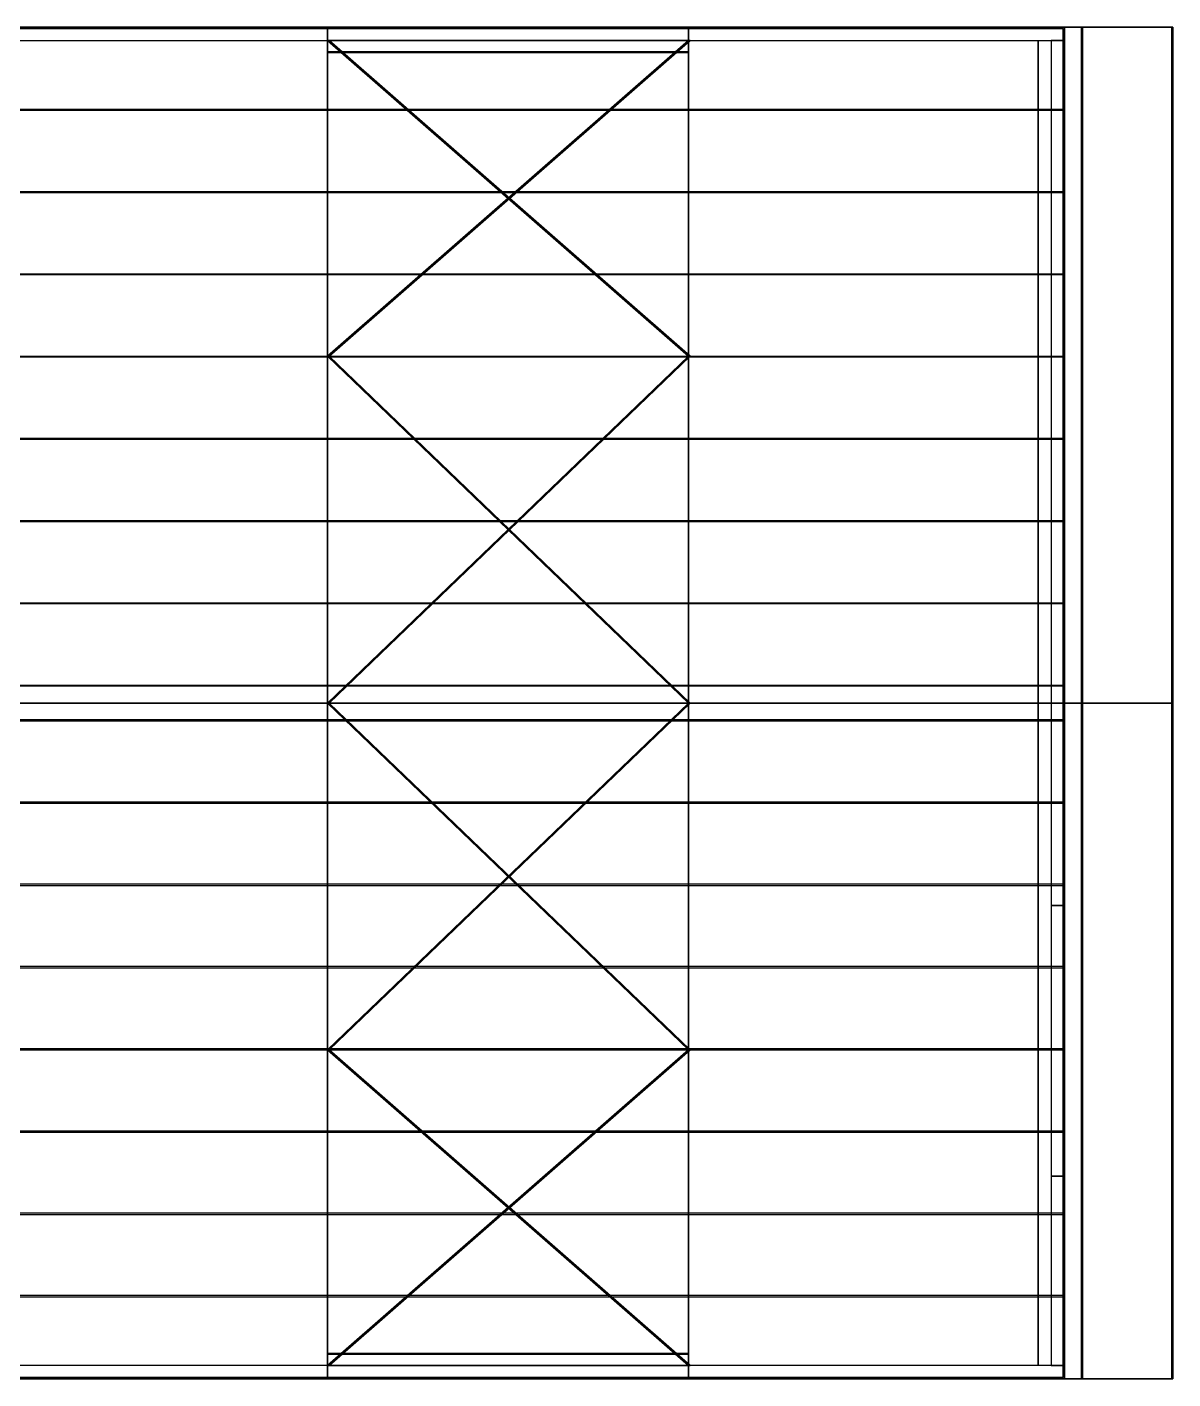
# Model space of a CAD drawing. Extents: x 0 to 38085, y 0 to 22470.
# Drawn here: x 19042 to 38085, y 0 to 22470 of the extents above; entities that cross this region are included whole.
import ezdxf

# ---------------------------------------------------------------- set-up
doc = ezdxf.new("R2010")
doc.units = 0
doc.linetypes.add('CONTIN', pattern=[0])
for name, color, linetype in [('Building_Struts', 7, 'CONTIN'), ('Default', 7, 'CONTIN'), ('Floor_surface', 3, 'CONTIN'), ('Frame_lines', 7, 'CONTIN'), ('Framed_openings', 6, 'CONTIN'), ('Roof_purlins', 4, 'CONTIN'), ('Roof_surface', 1, 'CONTIN'), ('Wall_Framing', 1, 'CONTIN'), ('Wall_girts', 5, 'CONTIN'), ('Wall_surfaces', 2, 'CONTIN'), ('Wind_bracing', 8, 'CONTIN')]:
    doc.layers.add(name, color=color, linetype=linetype)

# ---------------------------------------------------------------- blocks, each defined once
blk = doc.blocks.new('BUILD1')
at = {"layer": 'Building_Struts', "color": 4}
for points, invisible_edges in [([(1182.48, 875.787, 261.024), (946.26, 875.787, 261.024), (946.26, 883.661, 261.024)], 12), ([(1182.48, 875.787, 261.024), (946.26, 883.661, 261.024), (1182.48, 883.661, 261.024)], 5), ([(946.26, 8.858, 261.024), (1182.48, 8.858, 261.024), (1182.48, 0.984, 261.024)], 12), ([(946.26, 8.858, 261.024), (1182.48, 0.984, 261.024), (946.26, 0.984, 261.024)], 5)]:
    blk.add_3dface(points, dxfattribs=dict(at, invisible_edges=invisible_edges))
at = {"layer": 'Floor_surface', "color": 2}
for points, invisible_edges in [([(0, 0), (1428.543, 0), (1428.543, 884.646)], 12), ([(0, 0), (1428.543, 884.646), (0, 884.646)], 5)]:
    blk.add_3dface(points, dxfattribs=dict(at, invisible_edges=invisible_edges))
at = {"layer": 'Frame_lines', "color": 1}
for points, invisible_edges in [([(946.26, 859.843), (946.26, 875.591), (946.26, 875.591, 157.48)], 12), ([(946.26, 859.843), (946.26, 875.591, 157.48), (946.26, 848.031, 157.48)], 7), ([(946.26, 848.031, 157.48), (946.26, 875.591, 157.48), (946.26, 875.591, 325.591)], 13), ([(946.26, 848.031, 157.48), (946.26, 875.591, 325.591), (946.26, 848.031, 304.608)], 7), ([(946.26, 848.031, 304.608), (946.26, 875.591, 325.591), (946.26, 691.47, 344.011)], 13), ([(1182.48, 859.843), (1182.48, 875.591), (1182.48, 875.591, 157.48)], 12), ([(1182.48, 859.843), (1182.48, 875.591, 157.48), (1182.48, 848.031, 157.48)], 7), ([(1182.48, 848.031, 157.48), (1182.48, 875.591, 157.48), (1182.48, 875.591, 325.591)], 13), ([(1182.48, 848.031, 157.48), (1182.48, 875.591, 325.591), (1182.48, 848.031, 304.608)], 7), ([(1182.48, 848.031, 304.608), (1182.48, 875.591, 325.591), (1182.48, 691.47, 344.011)], 13), ([(1411.22, 859.843), (1411.22, 875.591), (1411.22, 875.591, 157.48)], 12), ([(1411.22, 859.843), (1411.22, 875.591, 157.48), (1411.22, 848.031, 157.48)], 7), ([(1411.22, 848.031, 157.48), (1411.22, 875.591, 157.48), (1411.22, 875.591, 325.591)], 13), ([(1411.22, 848.031, 157.48), (1411.22, 875.591, 325.591), (1411.22, 848.031, 312.521)], 7), ([(1411.22, 848.031, 312.521), (1411.22, 875.591, 325.591), (1411.22, 691.47, 344.011)], 13), ([(946.26, 848.031, 304.608), (946.26, 691.47, 344.011), (946.26, 690.491, 334.217)], 7), ([(1182.48, 848.031, 304.608), (1182.48, 691.47, 344.011), (1182.48, 690.491, 334.217)], 7), ([(1411.22, 848.031, 312.521), (1411.22, 691.47, 344.011), (1411.22, 690.295, 332.258)], 7), ([(946.26, 690.491, 334.217), (946.26, 691.47, 344.011), (946.26, 442.323, 369.843)], 13), ([(946.26, 690.491, 334.217), (946.26, 442.323, 369.843), (946.26, 442.323, 352.038)], 7), ([(1182.48, 690.491, 334.217), (1182.48, 691.47, 344.011), (1182.48, 442.323, 369.843)], 13), ([(1182.48, 690.491, 334.217), (1182.48, 442.323, 369.843), (1182.48, 442.323, 352.038)], 7), ([(1411.22, 690.295, 332.258), (1411.22, 691.47, 344.011), (1411.22, 538.69, 359.296)], 13), ([(1411.22, 690.295, 332.258), (1411.22, 538.69, 359.296), (1411.22, 537.514, 347.543)], 7), ([(1411.22, 537.514, 347.543), (1411.22, 538.69, 359.296), (1411.22, 442.323, 369.843)], 13), ([(1411.22, 537.514, 347.543), (1411.22, 442.323, 369.843), (1411.22, 442.323, 348.081)], 7), ([(946.26, 442.323, 352.038), (946.26, 442.323, 369.843), (946.26, 184.124, 344.011)], 13), ([(946.26, 442.323, 352.038), (946.26, 184.124, 344.011), (946.26, 185.103, 334.217)], 7), ([(1182.48, 442.323, 352.038), (1182.48, 442.323, 369.843), (1182.48, 184.124, 344.011)], 13), ([(1182.48, 442.323, 352.038), (1182.48, 184.124, 344.011), (1182.48, 185.103, 334.217)], 7), ([(1411.22, 442.323, 348.081), (1411.22, 442.323, 369.843), (1411.22, 336.904, 359.296)], 13), ([(1411.22, 442.323, 348.081), (1411.22, 336.904, 359.296), (1411.22, 338.08, 347.544)], 7), ([(1411.22, 338.08, 347.544), (1411.22, 336.904, 359.296), (1411.22, 184.124, 344.011)], 13), ([(1411.22, 338.08, 347.544), (1411.22, 184.124, 344.011), (1411.22, 185.299, 332.259)], 7), ([(946.26, 185.103, 334.217), (946.26, 184.124, 344.011), (946.26, 9.055, 325.591)], 13), ([(946.26, 185.103, 334.217), (946.26, 9.055, 325.591), (946.26, 36.614, 304.608)], 7), ([(1182.48, 185.103, 334.217), (1182.48, 184.124, 344.011), (1182.48, 9.055, 325.591)], 13), ([(1182.48, 185.103, 334.217), (1182.48, 9.055, 325.591), (1182.48, 36.614, 304.608)], 7), ([(1411.22, 185.299, 332.259), (1411.22, 184.124, 344.011), (1411.22, 9.055, 325.591)], 13), ([(1411.22, 185.299, 332.259), (1411.22, 9.055, 325.591), (1411.22, 36.614, 312.521)], 7), ([(946.26, 36.614, 304.608), (946.26, 9.055, 325.591), (946.26, 9.055, 151.575)], 13), ([(946.26, 36.614, 304.608), (946.26, 9.055, 151.575), (946.26, 36.614, 151.575)], 7), ([(946.26, 36.614, 151.575), (946.26, 9.055, 151.575), (946.26, 9.055)], 13), ([(946.26, 36.614, 151.575), (946.26, 9.055), (946.26, 24.803)], 5), ([(1182.48, 36.614, 304.608), (1182.48, 9.055, 325.591), (1182.48, 9.055, 151.575)], 13), ([(1182.48, 36.614, 304.608), (1182.48, 9.055, 151.575), (1182.48, 36.614, 151.575)], 7), ([(1182.48, 36.614, 151.575), (1182.48, 9.055, 151.575), (1182.48, 9.055)], 13), ([(1182.48, 36.614, 151.575), (1182.48, 9.055), (1182.48, 24.803)], 5), ([(1411.22, 36.614, 312.521), (1411.22, 9.055, 325.591), (1411.22, 9.055, 151.575)], 13), ([(1411.22, 36.614, 312.521), (1411.22, 9.055, 151.575), (1411.22, 36.614, 151.575)], 7), ([(1411.22, 36.614, 151.575), (1411.22, 9.055, 151.575), (1411.22, 9.055)], 13), ([(1411.22, 36.614, 151.575), (1411.22, 9.055), (1411.22, 24.803)], 5)]:
    blk.add_3dface(points, dxfattribs=dict(at, invisible_edges=invisible_edges))
at = {"layer": 'Framed_openings', "color": 1}
for points, invisible_edges in [([(1419.685, 132.598, 177.165), (1427.559, 132.598, 177.165), (1427.559, 309.764, 177.165)], 12), ([(1419.685, 132.598, 177.165), (1427.559, 309.764, 177.165), (1419.685, 309.764, 177.165)], 5), ([(1419.685, 309.764), (1427.559, 309.764), (1427.559, 309.764, 180.315)], 12), ([(1419.685, 309.764), (1427.559, 309.764, 180.315), (1419.685, 309.764, 180.315)], 5), ([(1419.685, 132.598), (1427.559, 132.598), (1427.559, 132.598, 180.315)], 12), ([(1419.685, 132.598), (1427.559, 132.598, 180.315), (1419.685, 132.598, 180.315)], 5)]:
    blk.add_3dface(points, dxfattribs=dict(at, invisible_edges=invisible_edges))
at = {"layer": 'Roof_purlins', "color": 4}
for points, invisible_edges in [([(721.85, 883.661, 325.689), (721.85, 883.661, 331.594), (946.26, 883.661, 331.594)], 12), ([(721.85, 883.661, 325.689), (946.26, 883.661, 331.594), (946.26, 883.661, 325.689)], 5), ([(946.26, 883.661, 325.689), (946.26, 883.661, 331.594), (1182.48, 883.661, 331.594)], 12), ([(946.26, 883.661, 325.689), (1182.48, 883.661, 331.594), (1182.48, 883.661, 325.689)], 5), ([(1182.48, 883.661, 325.689), (1182.48, 883.661, 331.594), (1427.559, 883.661, 331.594)], 12), ([(1182.48, 883.661, 325.689), (1427.559, 883.661, 331.594), (1427.559, 883.661, 325.689)], 5), ([(1440.296, 442.323, 222.234), (1439.512, 442.323, 214.399), (1439.512, 884.646, 214.399)], 12), ([(1440.296, 442.323, 222.234), (1439.512, 884.646, 214.399), (1440.296, 884.646, 222.234)], 5), ([(1499.409, 442.323, 216.323), (1498.626, 442.323, 208.488), (1498.626, 884.646, 208.488)], 12), ([(1499.409, 442.323, 216.323), (1498.626, 884.646, 208.488), (1499.409, 884.646, 216.323)], 5), ([(721.85, 830.04, 329.046), (721.85, 830.824, 336.881), (946.26, 830.824, 336.881)], 12), ([(721.85, 830.04, 329.046), (946.26, 830.824, 336.881), (946.26, 830.04, 329.046)], 5), ([(946.26, 830.04, 329.046), (946.26, 830.824, 336.881), (1182.48, 830.824, 336.881)], 12), ([(946.26, 830.04, 329.046), (1182.48, 830.824, 336.881), (1182.48, 830.04, 329.046)], 5), ([(1182.48, 830.04, 329.046), (1182.48, 830.824, 336.881), (1427.559, 830.824, 336.881)], 12), ([(1182.48, 830.04, 329.046), (1427.559, 830.824, 336.881), (1427.559, 830.04, 329.046)], 5), ([(721.85, 776.218, 334.43), (721.85, 777.002, 342.265), (946.26, 777.002, 342.265)], 12), ([(721.85, 776.218, 334.43), (946.26, 777.002, 342.265), (946.26, 776.218, 334.43)], 5), ([(946.26, 776.218, 334.43), (946.26, 777.002, 342.265), (1182.48, 777.002, 342.265)], 12), ([(946.26, 776.218, 334.43), (1182.48, 777.002, 342.265), (1182.48, 776.218, 334.43)], 5), ([(1182.48, 776.218, 334.43), (1182.48, 777.002, 342.265), (1427.559, 777.002, 342.265)], 12), ([(1182.48, 776.218, 334.43), (1427.559, 777.002, 342.265), (1427.559, 776.218, 334.43)], 5), ([(721.85, 722.4, 339.815), (721.85, 723.184, 347.649), (946.26, 723.184, 347.649)], 12), ([(721.85, 722.4, 339.815), (946.26, 723.184, 347.649), (946.26, 722.4, 339.815)], 5), ([(946.26, 722.4, 339.815), (946.26, 723.184, 347.649), (1182.48, 723.184, 347.649)], 12), ([(946.26, 722.4, 339.815), (1182.48, 723.184, 347.649), (1182.48, 722.4, 339.815)], 5), ([(1182.48, 722.4, 339.815), (1182.48, 723.184, 347.649), (1427.559, 723.184, 347.649)], 12), ([(1182.48, 722.4, 339.815), (1427.559, 723.184, 347.649), (1427.559, 722.4, 339.815)], 5), ([(721.85, 668.578, 345.199), (721.85, 669.362, 353.034), (946.26, 669.362, 353.034)], 12), ([(721.85, 668.578, 345.199), (946.26, 669.362, 353.034), (946.26, 668.578, 345.199)], 5), ([(946.26, 668.578, 345.199), (946.26, 669.362, 353.034), (1182.48, 669.362, 353.034)], 12), ([(946.26, 668.578, 345.199), (1182.48, 669.362, 353.034), (1182.48, 668.578, 345.199)], 5), ([(1182.48, 668.578, 345.199), (1182.48, 669.362, 353.034), (1427.559, 669.362, 353.034)], 12), ([(1182.48, 668.578, 345.199), (1427.559, 669.362, 353.034), (1427.559, 668.578, 345.199)], 5), ([(721.85, 614.756, 350.584), (721.85, 615.54, 358.419), (946.26, 615.54, 358.419)], 12), ([(721.85, 614.756, 350.584), (946.26, 615.54, 358.419), (946.26, 614.756, 350.584)], 5), ([(946.26, 614.756, 350.584), (946.26, 615.54, 358.419), (1182.48, 615.54, 358.419)], 12), ([(946.26, 614.756, 350.584), (1182.48, 615.54, 358.419), (1182.48, 614.756, 350.584)], 5), ([(1182.48, 614.756, 350.584), (1182.48, 615.54, 358.419), (1427.559, 615.54, 358.419)], 12), ([(1182.48, 614.756, 350.584), (1427.559, 615.54, 358.419), (1427.559, 614.756, 350.584)], 5), ([(721.85, 560.935, 355.968), (721.85, 561.718, 363.803), (946.26, 561.718, 363.803)], 12), ([(721.85, 560.935, 355.968), (946.26, 561.718, 363.803), (946.26, 560.935, 355.968)], 5), ([(946.26, 560.935, 355.968), (946.26, 561.718, 363.803), (1182.48, 561.718, 363.803)], 12), ([(946.26, 560.935, 355.968), (1182.48, 561.718, 363.803), (1182.48, 560.935, 355.968)], 5), ([(1182.48, 560.935, 355.968), (1182.48, 561.718, 363.803), (1427.559, 561.718, 363.803)], 12), ([(1182.48, 560.935, 355.968), (1427.559, 561.718, 363.803), (1427.559, 560.935, 355.968)], 5), ([(721.85, 507.113, 361.353), (721.85, 507.896, 369.188), (946.26, 507.896, 369.188)], 12), ([(721.85, 507.113, 361.353), (946.26, 507.896, 369.188), (946.26, 507.113, 361.353)], 5), ([(946.26, 507.113, 361.353), (946.26, 507.896, 369.188), (1182.48, 507.896, 369.188)], 12), ([(946.26, 507.113, 361.353), (1182.48, 507.896, 369.188), (1182.48, 507.113, 361.353)], 5), ([(1182.48, 507.113, 361.353), (1182.48, 507.896, 369.188), (1427.559, 507.896, 369.188)], 12), ([(1182.48, 507.113, 361.353), (1427.559, 507.896, 369.188), (1427.559, 507.113, 361.353)], 5), ([(721.85, 453.295, 366.737), (721.85, 454.079, 374.572), (946.26, 454.079, 374.572)], 12), ([(721.85, 453.295, 366.737), (946.26, 454.079, 374.572), (946.26, 453.295, 366.737)], 5), ([(946.26, 453.295, 366.737), (946.26, 454.079, 374.572), (1182.48, 454.079, 374.572)], 12), ([(946.26, 453.295, 366.737), (1182.48, 454.079, 374.572), (1182.48, 453.295, 366.737)], 5), ([(1182.48, 453.295, 366.737), (1182.48, 454.079, 374.572), (1427.559, 454.079, 374.572)], 12), ([(1182.48, 453.295, 366.737), (1427.559, 454.079, 374.572), (1427.559, 453.295, 366.737)], 5), ([(1440.296, 0, 222.234), (1439.512, 0, 214.399), (1439.512, 442.323, 214.399)], 12), ([(1440.296, 0, 222.234), (1439.512, 442.323, 214.399), (1440.296, 442.323, 222.234)], 5), ([(1499.409, 0, 216.323), (1498.626, 0, 208.488), (1498.626, 442.323, 208.488)], 12), ([(1499.409, 0, 216.323), (1498.626, 442.323, 208.488), (1499.409, 442.323, 216.323)], 5), ([(721.85, 431.354, 366.737), (721.85, 430.57, 374.572), (946.26, 430.57, 374.572)], 12), ([(721.85, 431.354, 366.737), (946.26, 430.57, 374.572), (946.26, 431.354, 366.737)], 5), ([(946.26, 431.354, 366.737), (946.26, 430.57, 374.572), (1182.48, 430.57, 374.572)], 12), ([(946.26, 431.354, 366.737), (1182.48, 430.57, 374.572), (1182.48, 431.354, 366.737)], 5), ([(1182.48, 431.354, 366.737), (1182.48, 430.57, 374.572), (1427.559, 430.57, 374.572)], 12), ([(1182.48, 431.354, 366.737), (1427.559, 430.57, 374.572), (1427.559, 431.354, 366.737)], 5), ([(721.85, 377.532, 361.353), (721.85, 376.749, 369.188), (946.26, 376.749, 369.188)], 12), ([(721.85, 377.532, 361.353), (946.26, 376.749, 369.188), (946.26, 377.532, 361.353)], 5), ([(946.26, 377.532, 361.353), (946.26, 376.749, 369.188), (1182.48, 376.749, 369.188)], 12), ([(946.26, 377.532, 361.353), (1182.48, 376.749, 369.188), (1182.48, 377.532, 361.353)], 5), ([(1182.48, 377.532, 361.353), (1182.48, 376.749, 369.188), (1427.559, 376.749, 369.188)], 12), ([(1182.48, 377.532, 361.353), (1427.559, 376.749, 369.188), (1427.559, 377.532, 361.353)], 5), ([(721.85, 323.711, 355.968), (721.85, 322.927, 363.803), (946.26, 322.927, 363.803)], 12), ([(721.85, 323.711, 355.968), (946.26, 322.927, 363.803), (946.26, 323.711, 355.968)], 5), ([(946.26, 323.711, 355.968), (946.26, 322.927, 363.803), (1182.48, 322.927, 363.803)], 12), ([(946.26, 323.711, 355.968), (1182.48, 322.927, 363.803), (1182.48, 323.711, 355.968)], 5), ([(1182.48, 323.711, 355.968), (1182.48, 322.927, 363.803), (1427.559, 322.927, 363.803)], 12), ([(1182.48, 323.711, 355.968), (1427.559, 322.927, 363.803), (1427.559, 323.711, 355.968)], 5), ([(721.85, 269.893, 350.584), (721.85, 269.109, 358.419), (946.26, 269.109, 358.419)], 12), ([(721.85, 269.893, 350.584), (946.26, 269.109, 358.419), (946.26, 269.893, 350.584)], 5), ([(946.26, 269.893, 350.584), (946.26, 269.109, 358.419), (1182.48, 269.109, 358.419)], 12), ([(946.26, 269.893, 350.584), (1182.48, 269.109, 358.419), (1182.48, 269.893, 350.584)], 5), ([(1182.48, 269.893, 350.584), (1182.48, 269.109, 358.419), (1427.559, 269.109, 358.419)], 12), ([(1182.48, 269.893, 350.584), (1427.559, 269.109, 358.419), (1427.559, 269.893, 350.584)], 5), ([(721.85, 216.071, 345.199), (721.85, 215.287, 353.034), (946.26, 215.287, 353.034)], 12), ([(721.85, 216.071, 345.199), (946.26, 215.287, 353.034), (946.26, 216.071, 345.199)], 5), ([(946.26, 216.071, 345.199), (946.26, 215.287, 353.034), (1182.48, 215.287, 353.034)], 12), ([(946.26, 216.071, 345.199), (1182.48, 215.287, 353.034), (1182.48, 216.071, 345.199)], 5), ([(1182.48, 216.071, 345.199), (1182.48, 215.287, 353.034), (1427.559, 215.287, 353.034)], 12), ([(1182.48, 216.071, 345.199), (1427.559, 215.287, 353.034), (1427.559, 216.071, 345.199)], 5), ([(721.85, 162.249, 339.815), (721.85, 161.465, 347.65), (946.26, 161.465, 347.65)], 12), ([(721.85, 162.249, 339.815), (946.26, 161.465, 347.65), (946.26, 162.249, 339.815)], 5), ([(946.26, 162.249, 339.815), (946.26, 161.465, 347.65), (1182.48, 161.465, 347.65)], 12), ([(946.26, 162.249, 339.815), (1182.48, 161.465, 347.65), (1182.48, 162.249, 339.815)], 5), ([(1182.48, 162.249, 339.815), (1182.48, 161.465, 347.65), (1427.559, 161.465, 347.65)], 12), ([(1182.48, 162.249, 339.815), (1427.559, 161.465, 347.65), (1427.559, 162.249, 339.815)], 5), ([(721.85, 108.427, 334.43), (721.85, 107.643, 342.265), (946.26, 107.643, 342.265)], 12), ([(721.85, 108.427, 334.43), (946.26, 107.643, 342.265), (946.26, 108.427, 334.43)], 5), ([(946.26, 108.427, 334.43), (946.26, 107.643, 342.265), (1182.48, 107.643, 342.265)], 12), ([(946.26, 108.427, 334.43), (1182.48, 107.643, 342.265), (1182.48, 108.427, 334.43)], 5), ([(1182.48, 108.427, 334.43), (1182.48, 107.643, 342.265), (1427.559, 107.643, 342.265)], 12), ([(1182.48, 108.427, 334.43), (1427.559, 107.643, 342.265), (1427.559, 108.427, 334.43)], 5), ([(721.85, 54.605, 329.046), (721.85, 53.821, 336.881), (946.26, 53.821, 336.881)], 12), ([(721.85, 54.605, 329.046), (946.26, 53.821, 336.881), (946.26, 54.605, 329.046)], 5), ([(946.26, 54.605, 329.046), (946.26, 53.821, 336.881), (1182.48, 53.821, 336.881)], 12), ([(946.26, 54.605, 329.046), (1182.48, 53.821, 336.881), (1182.48, 54.605, 329.046)], 5), ([(1182.48, 54.605, 329.046), (1182.48, 53.821, 336.881), (1427.559, 53.821, 336.881)], 12), ([(1182.48, 54.605, 329.046), (1427.559, 53.821, 336.881), (1427.559, 54.605, 329.046)], 5), ([(721.85, 0.984, 325.689), (721.85, 0.984, 331.594), (946.26, 0.984, 331.594)], 12), ([(721.85, 0.984, 325.689), (946.26, 0.984, 331.594), (946.26, 0.984, 325.689)], 5), ([(946.26, 0.984, 325.689), (946.26, 0.984, 331.594), (1182.48, 0.984, 331.594)], 12), ([(946.26, 0.984, 325.689), (1182.48, 0.984, 331.594), (1182.48, 0.984, 325.689)], 5), ([(1182.48, 0.984, 325.689), (1182.48, 0.984, 331.594), (1427.559, 0.984, 331.594)], 12), ([(1182.48, 0.984, 325.689), (1427.559, 0.984, 331.594), (1427.559, 0.984, 325.689)], 5)]:
    blk.add_3dface(points, dxfattribs=dict(at, invisible_edges=invisible_edges))
at = {"layer": 'Roof_surface', "color": 7}
for points, invisible_edges in [([(0, 884.646, 331.496), (0, 442.323, 375.748), (1428.543, 442.323, 375.748)], 12), ([(0, 884.646, 331.496), (1428.543, 442.323, 375.748), (1428.543, 884.646, 331.496)], 5), ([(0, 442.323, 375.748), (0, 0, 331.496), (1428.543, 0, 331.496)], 12), ([(0, 442.323, 375.748), (1428.543, 0, 331.496), (1428.543, 442.323, 375.748)], 5)]:
    blk.add_3dface(points, dxfattribs=dict(at, invisible_edges=invisible_edges))
at = {"layer": 'Roof_surface', "color": 3}
for points, invisible_edges in [([(1428.543, 0, 224.409), (1499.409, 0, 217.323), (1499.409, 884.646, 217.323)], 12), ([(1428.543, 0, 224.409), (1499.409, 884.646, 217.323), (1428.543, 884.646, 224.409)], 5)]:
    blk.add_3dface(points, dxfattribs=dict(at, invisible_edges=invisible_edges))
at = {"layer": 'Wall_Framing', "color": 1}
for points, invisible_edges in [([(1419.669, 884.646, 215.535), (1419.669, 884.646, 200.929), (1499.409, 884.646, 200.929)], 12), ([(1419.669, 884.646, 215.535), (1499.409, 884.646, 200.929), (1499.409, 884.646, 208.449)], 5), ([(1403.543, 442.323), (1411.417, 442.323), (1411.417, 442.323, 359.016)], 12), ([(1403.543, 442.323), (1411.417, 442.323, 359.016), (1403.543, 442.323, 359.016)], 5), ([(1419.669, 442.323, 215.535), (1419.669, 442.323, 200.929), (1499.409, 442.323, 200.929)], 12), ([(1419.669, 442.323, 215.535), (1499.409, 442.323, 200.929), (1499.409, 442.323, 208.449)], 5), ([(1419.669, 0, 215.535), (1419.669, 0, 200.929), (1499.409, 0, 200.929)], 12), ([(1419.669, 0, 215.535), (1499.409, 0, 200.929), (1499.409, 0, 208.449)], 5)]:
    blk.add_3dface(points, dxfattribs=dict(at, invisible_edges=invisible_edges))
at = {"layer": 'Wall_girts', "color": 5}
for points, invisible_edges in [([(946.26, 875.787, 101.575), (946.26, 883.661, 101.575), (721.85, 883.661, 101.575)], 12), ([(946.26, 875.787, 101.575), (721.85, 883.661, 101.575), (721.85, 875.787, 101.575)], 5), ([(946.26, 875.787, 140.945), (946.26, 883.661, 140.945), (721.85, 883.661, 140.945)], 12), ([(946.26, 875.787, 140.945), (721.85, 883.661, 140.945), (721.85, 875.787, 140.945)], 5), ([(946.26, 875.787, 180.315), (946.26, 883.661, 180.315), (721.85, 883.661, 180.315)], 12), ([(946.26, 875.787, 180.315), (721.85, 883.661, 180.315), (721.85, 875.787, 180.315)], 5), ([(946.26, 875.787, 227.559), (946.26, 883.661, 227.559), (721.85, 883.661, 227.559)], 12), ([(946.26, 875.787, 227.559), (721.85, 883.661, 227.559), (721.85, 875.787, 227.559)], 5), ([(946.26, 875.787, 286.614), (946.26, 883.661, 286.614), (721.85, 883.661, 286.614)], 12), ([(946.26, 875.787, 286.614), (721.85, 883.661, 286.614), (721.85, 875.787, 286.614)], 5), ([(1182.48, 875.787, 101.575), (1182.48, 883.661, 101.575), (946.26, 883.661, 101.575)], 12), ([(1182.48, 875.787, 101.575), (946.26, 883.661, 101.575), (946.26, 875.787, 101.575)], 5), ([(1182.48, 875.787, 140.945), (1182.48, 883.661, 140.945), (946.26, 883.661, 140.945)], 12), ([(1182.48, 875.787, 140.945), (946.26, 883.661, 140.945), (946.26, 875.787, 140.945)], 5), ([(1182.48, 875.787, 180.315), (1182.48, 883.661, 180.315), (946.26, 883.661, 180.315)], 12), ([(1182.48, 875.787, 180.315), (946.26, 883.661, 180.315), (946.26, 875.787, 180.315)], 5), ([(1182.48, 875.787, 227.559), (1182.48, 883.661, 227.559), (946.26, 883.661, 227.559)], 12), ([(1182.48, 875.787, 227.559), (946.26, 883.661, 227.559), (946.26, 875.787, 227.559)], 5), ([(1182.48, 875.787, 286.614), (1182.48, 883.661, 286.614), (946.26, 883.661, 286.614)], 12), ([(1182.48, 875.787, 286.614), (946.26, 883.661, 286.614), (946.26, 875.787, 286.614)], 5), ([(1427.559, 875.787, 101.575), (1427.559, 883.661, 101.575), (1182.48, 883.661, 101.575)], 12), ([(1427.559, 875.787, 101.575), (1182.48, 883.661, 101.575), (1182.48, 875.787, 101.575)], 5), ([(1427.559, 875.787, 140.945), (1427.559, 883.661, 140.945), (1182.48, 883.661, 140.945)], 12), ([(1427.559, 875.787, 140.945), (1182.48, 883.661, 140.945), (1182.48, 875.787, 140.945)], 5), ([(1427.559, 875.787, 180.315), (1427.559, 883.661, 180.315), (1182.48, 883.661, 180.315)], 12), ([(1427.559, 875.787, 180.315), (1182.48, 883.661, 180.315), (1182.48, 875.787, 180.315)], 5), ([(1427.559, 875.787, 227.559), (1427.559, 883.661, 227.559), (1182.48, 883.661, 227.559)], 12), ([(1427.559, 875.787, 227.559), (1182.48, 883.661, 227.559), (1182.48, 875.787, 227.559)], 5), ([(1427.559, 875.787, 286.614), (1427.559, 883.661, 286.614), (1182.48, 883.661, 286.614)], 12), ([(1427.559, 875.787, 286.614), (1182.48, 883.661, 286.614), (1182.48, 875.787, 286.614)], 5), ([(1419.685, 442.323, 101.575), (1427.559, 442.323, 101.575), (1427.559, 875.787, 101.575)], 12), ([(1419.685, 442.323, 101.575), (1427.559, 875.787, 101.575), (1419.685, 875.787, 101.575)], 5), ([(1419.685, 442.323, 140.945), (1427.559, 442.323, 140.945), (1427.559, 875.787, 140.945)], 12), ([(1419.685, 442.323, 140.945), (1427.559, 875.787, 140.945), (1419.685, 875.787, 140.945)], 5), ([(1419.685, 442.323, 180.315), (1427.559, 442.323, 180.315), (1427.559, 875.787, 180.315)], 12), ([(1419.685, 442.323, 180.315), (1427.559, 875.787, 180.315), (1419.685, 875.787, 180.315)], 5), ([(1419.685, 442.323, 227.559), (1427.559, 442.323, 227.559), (1427.559, 875.787, 227.559)], 12), ([(1419.685, 442.323, 227.559), (1427.559, 875.787, 227.559), (1419.685, 875.787, 227.559)], 5), ([(1419.685, 442.323, 286.614), (1427.559, 442.323, 286.614), (1427.559, 875.787, 286.614)], 12), ([(1419.685, 442.323, 286.614), (1427.559, 875.787, 286.614), (1419.685, 875.787, 286.614)], 5), ([(1419.685, 442.323, 318.11), (1427.559, 442.323, 318.11), (1427.559, 875.787, 318.11)], 12), ([(1419.685, 442.323, 318.11), (1427.559, 875.787, 318.11), (1419.685, 875.787, 318.11)], 5), ([(1419.685, 8.858, 180.315), (1427.559, 8.858, 180.315), (1427.559, 442.323, 180.315)], 12), ([(1419.685, 8.858, 180.315), (1427.559, 442.323, 180.315), (1419.685, 442.323, 180.315)], 5), ([(1419.685, 8.858, 227.559), (1427.559, 8.858, 227.559), (1427.559, 442.323, 227.559)], 12), ([(1419.685, 8.858, 227.559), (1427.559, 442.323, 227.559), (1419.685, 442.323, 227.559)], 5), ([(1419.685, 8.858, 286.614), (1427.559, 8.858, 286.614), (1427.559, 442.323, 286.614)], 12), ([(1419.685, 8.858, 286.614), (1427.559, 442.323, 286.614), (1419.685, 442.323, 286.614)], 5), ([(1419.685, 8.858, 318.11), (1427.559, 8.858, 318.11), (1427.559, 442.323, 318.11)], 12), ([(1419.685, 8.858, 318.11), (1427.559, 442.323, 318.11), (1419.685, 442.323, 318.11)], 5), ([(1419.685, 309.764, 101.575), (1427.559, 309.764, 101.575), (1427.559, 442.323, 101.575)], 12), ([(1419.685, 309.764, 101.575), (1427.559, 442.323, 101.575), (1419.685, 442.323, 101.575)], 5), ([(1419.685, 309.764, 140.945), (1427.559, 309.764, 140.945), (1427.559, 442.323, 140.945)], 12), ([(1419.685, 309.764, 140.945), (1427.559, 442.323, 140.945), (1419.685, 442.323, 140.945)], 5), ([(1419.685, 8.858, 101.575), (1427.559, 8.858, 101.575), (1427.559, 132.598, 101.575)], 12), ([(1419.685, 8.858, 101.575), (1427.559, 132.598, 101.575), (1419.685, 132.598, 101.575)], 5), ([(1419.685, 8.858, 140.945), (1427.559, 8.858, 140.945), (1427.559, 132.598, 140.945)], 12), ([(1419.685, 8.858, 140.945), (1427.559, 132.598, 140.945), (1419.685, 132.598, 140.945)], 5), ([(721.85, 8.858, 101.575), (721.85, 0.984, 101.575), (946.26, 0.984, 101.575)], 12), ([(721.85, 8.858, 101.575), (946.26, 0.984, 101.575), (946.26, 8.858, 101.575)], 5), ([(721.85, 8.858, 140.945), (721.85, 0.984, 140.945), (946.26, 0.984, 140.945)], 12), ([(721.85, 8.858, 140.945), (946.26, 0.984, 140.945), (946.26, 8.858, 140.945)], 5), ([(721.85, 8.858, 180.315), (721.85, 0.984, 180.315), (946.26, 0.984, 180.315)], 12), ([(721.85, 8.858, 180.315), (946.26, 0.984, 180.315), (946.26, 8.858, 180.315)], 5), ([(721.85, 8.858, 227.559), (721.85, 0.984, 227.559), (946.26, 0.984, 227.559)], 12), ([(721.85, 8.858, 227.559), (946.26, 0.984, 227.559), (946.26, 8.858, 227.559)], 5), ([(721.85, 8.858, 286.614), (721.85, 0.984, 286.614), (946.26, 0.984, 286.614)], 12), ([(721.85, 8.858, 286.614), (946.26, 0.984, 286.614), (946.26, 8.858, 286.614)], 5), ([(946.26, 8.858, 101.575), (946.26, 0.984, 101.575), (1182.48, 0.984, 101.575)], 12), ([(946.26, 8.858, 101.575), (1182.48, 0.984, 101.575), (1182.48, 8.858, 101.575)], 5), ([(946.26, 8.858, 140.945), (946.26, 0.984, 140.945), (1182.48, 0.984, 140.945)], 12), ([(946.26, 8.858, 140.945), (1182.48, 0.984, 140.945), (1182.48, 8.858, 140.945)], 5), ([(946.26, 8.858, 180.315), (946.26, 0.984, 180.315), (1182.48, 0.984, 180.315)], 12), ([(946.26, 8.858, 180.315), (1182.48, 0.984, 180.315), (1182.48, 8.858, 180.315)], 5), ([(946.26, 8.858, 227.559), (946.26, 0.984, 227.559), (1182.48, 0.984, 227.559)], 12), ([(946.26, 8.858, 227.559), (1182.48, 0.984, 227.559), (1182.48, 8.858, 227.559)], 5), ([(946.26, 8.858, 286.614), (946.26, 0.984, 286.614), (1182.48, 0.984, 286.614)], 12), ([(946.26, 8.858, 286.614), (1182.48, 0.984, 286.614), (1182.48, 8.858, 286.614)], 5), ([(1182.48, 8.858, 101.575), (1182.48, 0.984, 101.575), (1427.559, 0.984, 101.575)], 12), ([(1182.48, 8.858, 101.575), (1427.559, 0.984, 101.575), (1427.559, 8.858, 101.575)], 5), ([(1182.48, 8.858, 140.945), (1182.48, 0.984, 140.945), (1427.559, 0.984, 140.945)], 12), ([(1182.48, 8.858, 140.945), (1427.559, 0.984, 140.945), (1427.559, 8.858, 140.945)], 5), ([(1182.48, 8.858, 180.315), (1182.48, 0.984, 180.315), (1427.559, 0.984, 180.315)], 12), ([(1182.48, 8.858, 180.315), (1427.559, 0.984, 180.315), (1427.559, 8.858, 180.315)], 5), ([(1182.48, 8.858, 227.559), (1182.48, 0.984, 227.559), (1427.559, 0.984, 227.559)], 12), ([(1182.48, 8.858, 227.559), (1427.559, 0.984, 227.559), (1427.559, 8.858, 227.559)], 5), ([(1182.48, 8.858, 286.614), (1182.48, 0.984, 286.614), (1427.559, 0.984, 286.614)], 12), ([(1182.48, 8.858, 286.614), (1427.559, 0.984, 286.614), (1427.559, 8.858, 286.614)], 5)]:
    blk.add_3dface(points, dxfattribs=dict(at, invisible_edges=invisible_edges))
at = {"layer": 'Wall_surfaces', "color": 7}
for points, invisible_edges in [([(946.26, 884.646, 98.425), (946.26, 884.646, 331.496), (721.85, 884.646, 331.496)], 13), ([(946.26, 884.646, 98.425), (721.85, 884.646, 331.496), (721.85, 884.646, 98.425)], 15), ([(946.26, 884.646, 98.425), (721.85, 884.646, 98.425), (946.26, 884.646, 98.425)], 5), ([(946.26, 884.646, 98.425), (721.85, 884.646, 98.425), (946.26, 884.646, 98.425)], 13), ([(946.26, 884.646), (721.85, 884.646), (946.26, 884.646)], 15), ([(946.26, 884.646, 98.425), (946.26, 884.646, 331.496), (946.26, 884.646, 98.425)], 7), ([(1182.48, 884.646, 98.425), (1182.48, 884.646, 331.496), (946.26, 884.646, 331.496)], 13), ([(1182.48, 884.646, 98.425), (946.26, 884.646, 331.496), (946.26, 884.646, 98.425)], 15), ([(1182.48, 884.646, 98.425), (946.26, 884.646, 98.425), (1182.48, 884.646, 98.425)], 5), ([(946.26, 884.646), (946.26, 884.646, 98.425), (946.26, 884.646)], 15), ([(1182.48, 884.646, 98.425), (946.26, 884.646, 98.425), (1182.48, 884.646, 98.425)], 13), ([(1182.48, 884.646), (946.26, 884.646), (1182.48, 884.646)], 15), ([(946.26, 884.646, 98.425), (946.26, 884.646, 331.496), (946.26, 884.646, 98.425)], 7), ([(946.26, 884.646), (946.26, 884.646, 98.425), (946.26, 884.646)], 15), ([(1182.48, 884.646, 98.425), (1182.48, 884.646, 331.496), (1182.48, 884.646, 98.425)], 7), ([(1428.543, 884.646, 98.425), (1428.543, 884.646, 331.496), (1182.48, 884.646, 331.496)], 12), ([(1428.543, 884.646, 98.425), (1182.48, 884.646, 331.496), (1182.48, 884.646, 98.425)], 15), ([(1428.543, 884.646, 98.425), (1182.48, 884.646, 98.425), (1428.543, 884.646, 98.425)], 5), ([(1182.48, 884.646), (1182.48, 884.646, 98.425), (1182.48, 884.646)], 15), ([(1428.543, 884.646, 98.425), (1182.48, 884.646, 98.425), (1428.543, 884.646, 98.425)], 13), ([(1428.543, 884.646), (1182.48, 884.646), (1428.543, 884.646)], 15), ([(1182.48, 884.646, 98.425), (1182.48, 884.646, 331.496), (1182.48, 884.646, 98.425)], 7), ([(1182.48, 884.646), (1182.48, 884.646, 98.425), (1182.48, 884.646)], 15), ([(1428.543, 884.646, 331.496), (1428.543, 884.646, 331.496), (1428.543, 442.323, 375.748)], 12), ([(1428.543, 884.646, 331.496), (1428.543, 442.323, 375.748), (1428.543, 442.323, 331.496)], 15), ([(1428.543, 884.646, 98.425), (1428.543, 884.646, 331.496), (1428.543, 884.646, 98.425)], 13), ([(1428.543, 442.323, 98.425), (1428.543, 442.323, 331.496), (1428.543, 884.646, 331.496)], 15), ([(1428.543, 442.323, 98.425), (1428.543, 884.646, 331.496), (1428.543, 884.646, 98.425)], 13), ([(1428.543, 442.323, 98.425), (1428.543, 884.646, 98.425), (1428.543, 442.323, 98.425)], 5), ([(1428.543, 884.646), (1428.543, 884.646, 98.425), (1428.543, 884.646)], 15), ([(1428.543, 442.323, 98.425), (1428.543, 884.646, 98.425), (1428.543, 442.323, 98.425)], 13), ([(1428.543, 442.323), (1428.543, 884.646), (1428.543, 442.323)], 15), ([(1428.543, 884.646, 98.425), (1428.543, 884.646, 331.496), (1428.543, 884.646, 98.425)], 14), ([(1428.543, 884.646), (1428.543, 884.646, 98.425), (1428.543, 884.646)], 15), ([(1428.543, 442.323, 331.496), (1428.543, 442.323, 375.748), (1428.543, 0, 331.496)], 13), ([(1428.543, 442.323, 331.496), (1428.543, 0, 331.496), (1428.543, 0, 331.496)], 13), ([(1428.543, 442.323, 98.425), (1428.543, 442.323, 331.496), (1428.543, 442.323, 98.425)], 15), ([(1428.543, 309.764, 98.425), (1428.543, 309.764, 331.496), (1428.543, 442.323, 331.496)], 15), ([(1428.543, 309.764, 98.425), (1428.543, 442.323, 331.496), (1428.543, 442.323, 98.425)], 15), ([(1428.543, 309.764, 98.425), (1428.543, 442.323, 98.425), (1428.543, 309.764, 98.425)], 5), ([(1428.543, 442.323), (1428.543, 442.323, 98.425), (1428.543, 442.323)], 15), ([(1428.543, 442.323, 98.425), (1428.543, 442.323, 375.748), (1428.543, 442.323, 98.425)], 7), ([(1428.543, 442.323, 98.425), (1428.543, 442.323, 375.748), (1428.543, 442.323, 98.425)], 7), ([(1428.543, 442.323, 98.425), (1428.543, 442.323, 375.748), (1428.543, 442.323, 98.425)], 7), ([(1428.543, 442.323), (1428.543, 442.323, 98.425), (1428.543, 442.323)], 15), ([(1428.543, 442.323), (1428.543, 442.323, 98.425), (1428.543, 442.323)], 15), ([(1428.543, 442.323, 98.425), (1428.543, 442.323, 331.496), (1428.543, 442.323, 98.425)], 15), ([(1428.543, 442.323), (1428.543, 442.323, 98.425), (1428.543, 442.323)], 15), ([(1428.543, 309.764, 98.425), (1428.543, 309.764, 177.165), (1428.543, 309.764, 331.496)], 14), ([(1428.543, 132.598, 177.165), (1428.543, 132.598, 331.496), (1428.543, 309.764, 331.496)], 15), ([(1428.543, 132.598, 177.165), (1428.543, 309.764, 331.496), (1428.543, 309.764, 177.165)], 15), ([(1428.543, 132.598, 177.165), (1428.543, 309.764, 177.165), (1428.543, 132.598, 177.165)], 5), ([(1428.543, 0, 98.425), (1428.543, 0, 331.496), (1428.543, 132.598, 331.496)], 14), ([(1428.543, 0, 98.425), (1428.543, 132.598, 331.496), (1428.543, 132.598, 177.165)], 15), ([(1428.543, 0, 98.425), (1428.543, 132.598, 177.165), (1428.543, 132.598, 98.425)], 13), ([(1428.543, 0, 98.425), (1428.543, 132.598, 98.425), (1428.543, 0, 98.425)], 13), ([(721.85, 0, 98.425), (721.85, 0, 331.496), (946.26, 0, 331.496)], 13), ([(721.85, 0, 98.425), (946.26, 0, 331.496), (946.26, 0, 98.425)], 15), ([(721.85, 0, 98.425), (946.26, 0, 98.425), (721.85, 0, 98.425)], 5), ([(721.85, 0, 98.425), (946.26, 0, 98.425), (721.85, 0, 98.425)], 13), ([(721.85, 0), (946.26, 0), (721.85, 0)], 15), ([(946.26, 0, 98.425), (946.26, 0, 331.496), (946.26, 0, 98.425)], 7), ([(946.26, 0), (946.26, 0, 98.425), (946.26, 0)], 15), ([(946.26, 0, 98.425), (946.26, 0, 331.496), (946.26, 0, 98.425)], 7), ([(946.26, 0, 98.425), (946.26, 0, 331.496), (1182.48, 0, 331.496)], 13), ([(946.26, 0, 98.425), (1182.48, 0, 331.496), (1182.48, 0, 98.425)], 15), ([(946.26, 0, 98.425), (1182.48, 0, 98.425), (946.26, 0, 98.425)], 5), ([(946.26, 0), (946.26, 0, 98.425), (946.26, 0)], 15), ([(946.26, 0, 98.425), (1182.48, 0, 98.425), (946.26, 0, 98.425)], 13), ([(946.26, 0), (1182.48, 0), (946.26, 0)], 15), ([(1182.48, 0, 98.425), (1182.48, 0, 331.496), (1182.48, 0, 98.425)], 7), ([(1182.48, 0), (1182.48, 0, 98.425), (1182.48, 0)], 15), ([(1182.48, 0, 98.425), (1182.48, 0, 331.496), (1182.48, 0, 98.425)], 7), ([(1182.48, 0, 98.425), (1182.48, 0, 331.496), (1428.543, 0, 331.496)], 13), ([(1182.48, 0, 98.425), (1428.543, 0, 331.496), (1428.543, 0, 98.425)], 13), ([(1182.48, 0, 98.425), (1428.543, 0, 98.425), (1182.48, 0, 98.425)], 5), ([(1182.48, 0), (1182.48, 0, 98.425), (1182.48, 0)], 15), ([(1182.48, 0, 98.425), (1428.543, 0, 98.425), (1182.48, 0, 98.425)], 13), ([(1182.48, 0), (1428.543, 0), (1182.48, 0)], 15), ([(1428.543, 0, 98.425), (1428.543, 0, 331.496), (1428.543, 0, 98.425)], 5), ([(1428.543, 0), (1428.543, 0, 98.425), (1428.543, 0)], 15), ([(1428.543, 0, 98.425), (1428.543, 0, 331.496), (1428.543, 0, 98.425)], 14), ([(1428.543, 0), (1428.543, 0, 98.425), (1428.543, 0)], 15)]:
    blk.add_3dface(points, dxfattribs=dict(at, invisible_edges=invisible_edges))
at = {"layer": 'Wind_bracing', "color": 7}
for points, invisible_edges in [([(946.26, 875.787, 322.638), (1182.48, 669.37, 344.175), (1183.48, 669.37, 344.175)], 12), ([(946.26, 875.787, 322.638), (1183.48, 669.37, 344.175), (947.26, 875.787, 322.638)], 5), ([(1182.48, 875.787, 322.638), (946.26, 669.37, 344.175), (947.26, 669.37, 344.175)], 12), ([(1182.48, 867.717, 6), (946.26, 868.716, 255.024), (1182.48, 868.717, 6)], 5), ([(1182.48, 867.716, 255.024), (946.26, 867.717, 6), (946.26, 868.717, 6)], 12), ([(1182.48, 867.716, 255.024), (946.26, 868.717, 6), (1182.48, 868.716, 255.024)], 5), ([(1182.48, 867.717, 6), (946.26, 867.716, 255.024), (946.26, 868.716, 255.024)], 12), ([(1182.48, 867.716, 267.024), (946.26, 867.716, 310.638), (946.26, 868.716, 310.638)], 12), ([(1182.48, 867.716, 267.024), (946.26, 868.716, 310.638), (1182.48, 868.716, 267.024)], 5), ([(1182.48, 867.716, 310.638), (946.26, 867.716, 267.024), (946.26, 868.716, 267.024)], 12), ([(1182.48, 867.716, 310.638), (946.26, 868.716, 267.024), (1182.48, 868.716, 310.638)], 5), ([(1182.48, 875.787, 322.638), (947.26, 669.37, 344.175), (1183.48, 875.787, 322.638)], 5), ([(946.26, 669.37, 344.175), (1182.48, 442.323, 366.89), (1183.48, 442.323, 366.89)], 12), ([(946.26, 669.37, 344.175), (1183.48, 442.323, 366.89), (947.26, 669.37, 344.175)], 5), ([(1182.48, 669.37, 344.175), (946.26, 442.323, 366.89), (947.26, 442.323, 366.89)], 12), ([(1182.48, 669.37, 344.175), (947.26, 442.323, 366.89), (1183.48, 669.37, 344.175)], 5), ([(946.26, 442.323, 366.89), (1182.48, 215.276, 344.175), (1183.48, 215.276, 344.175)], 12), ([(946.26, 442.323, 366.89), (1183.48, 215.276, 344.175), (947.26, 442.323, 366.89)], 5), ([(1182.48, 442.323, 366.89), (946.26, 215.276, 344.175), (947.26, 215.276, 344.175)], 12), ([(1182.48, 442.323, 366.89), (947.26, 215.276, 344.175), (1183.48, 442.323, 366.89)], 5), ([(946.26, 215.276, 344.175), (1182.48, 8.858, 322.638), (1183.48, 8.858, 322.638)], 12), ([(946.26, 215.276, 344.175), (1183.48, 8.858, 322.638), (947.26, 215.276, 344.175)], 5), ([(1182.48, 215.276, 344.175), (946.26, 8.858, 322.638), (947.26, 8.858, 322.638)], 12), ([(1182.48, 215.276, 344.175), (947.26, 8.858, 322.638), (1183.48, 215.276, 344.175)], 5), ([(946.26, 16.929, 6), (1182.48, 16.929, 255.024), (1182.48, 15.929, 255.024)], 12), ([(946.26, 16.929, 6), (1182.48, 15.929, 255.024), (946.26, 15.929, 6)], 5), ([(946.26, 16.929, 255.024), (1182.48, 16.929, 6), (1182.48, 15.929, 6)], 12), ([(946.26, 16.929, 255.024), (1182.48, 15.929, 6), (946.26, 15.929, 255.024)], 5), ([(946.26, 16.929, 267.024), (1182.48, 16.929, 310.638), (1182.48, 15.929, 310.638)], 12), ([(946.26, 16.929, 267.024), (1182.48, 15.929, 310.638), (946.26, 15.929, 267.024)], 5), ([(946.26, 16.929, 310.638), (1182.48, 16.929, 267.024), (1182.48, 15.929, 267.024)], 12), ([(946.26, 16.929, 310.638), (1182.48, 15.929, 267.024), (946.26, 15.929, 310.638)], 5)]:
    blk.add_3dface(points, dxfattribs=dict(at, invisible_edges=invisible_edges))

msp = doc.modelspace()

# ---------------------------------------------------------------- block references
at = {"layer": 'Default', "xscale": 25.4, "yscale": 25.4, "zscale": 25.4}
msp.add_blockref('BUILD1', (0, 0), dxfattribs=at)

doc.saveas('drawing.dxf')
